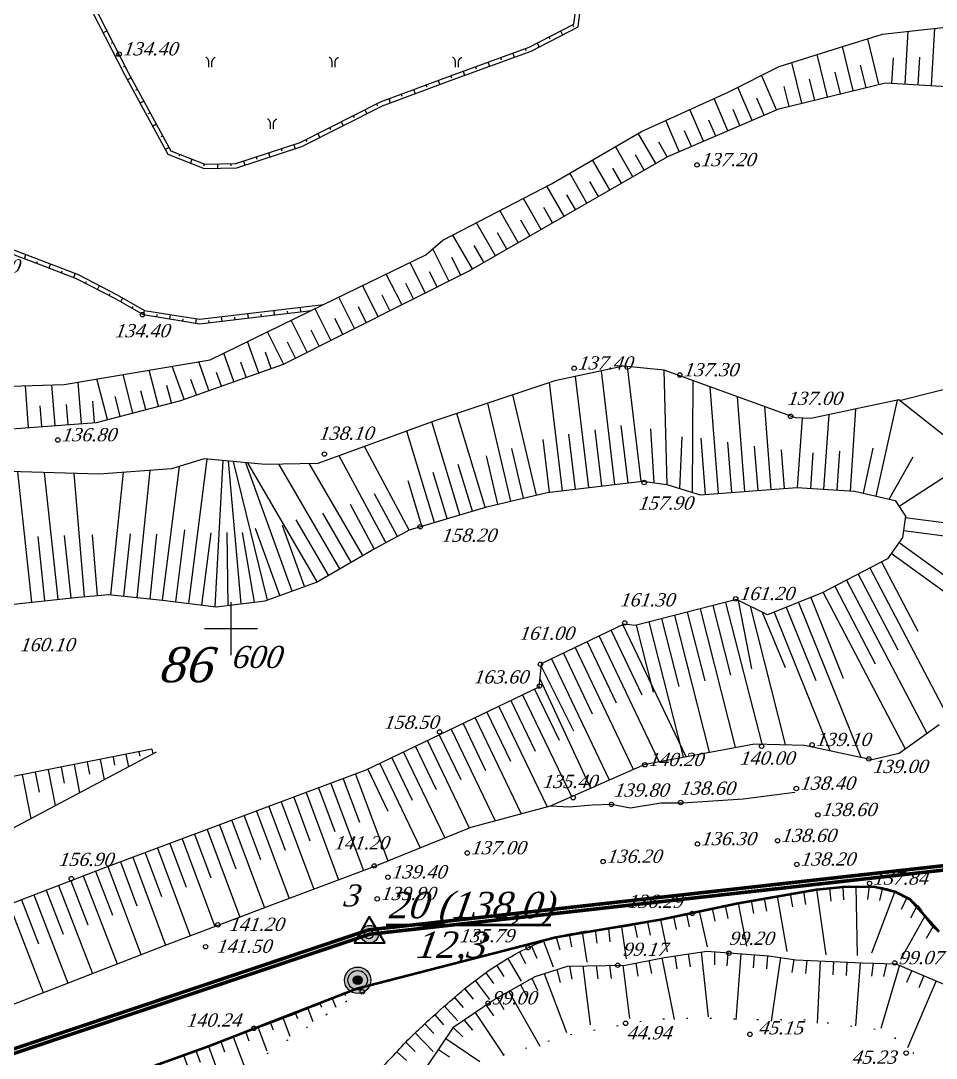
# Model space of a CAD drawing. Header units: millimetres. Extents: x 1400 to 7029, y -1119 to 1612.
# Drawn here: x 3116.3 to 3178.7, y 1443.6 to 1514.2 of the extents above; entities that cross this region are included whole.
import ezdxf
from ezdxf.lldxf.tags import DXFTag

# ---------------------------------------------------------------- set-up
doc = ezdxf.new("R2010")
doc.units = ezdxf.units.MM
doc.linetypes.add('ADOT1', pattern=[1.6, 0.1, -1.5])
doc.linetypes.add('AHIDDEN2', pattern=[3, 1.5, -1.5])
for name, color, linetype in [('00_Північ', 7, 'Continuous'), ('00_Північ_відмітки', 7, 'Continuous'), ('01_Північ', 7, 'Continuous'), ('0_Лицензия', 6, 'Continuous'), ('CONT-MNR', 7, 'Continuous'), ('Карьер', 7, 'Continuous'), ('кресты', 7, 'Continuous'), ('ПИКЕТЫ', 7, 'Continuous'), ('РАСТИТ', 7, 'Continuous'), ('Скважины', 7, 'Continuous')]:
    doc.layers.add(name, color=color, linetype=linetype)
doc.styles.add('universw', font='timesi.ttf', dxfattribs={"oblique": 10})
tags = doc.linetypes.add('New Line1', pattern=[1.5, 1, -0.5]).pattern_tags.tags
tags[6:7] = [DXFTag(74, 4), DXFTag(75, 0), DXFTag(340, '0'), DXFTag(46, 1.0), DXFTag(50, 0.0), DXFTag(44, 0.0), DXFTag(45, 0.0)]
tags[4:5] = [DXFTag(74, 4), DXFTag(75, 0), DXFTag(340, '0'), DXFTag(46, 1.0), DXFTag(50, 0.0), DXFTag(44, 0.0), DXFTag(45, 0.0)]

# ---------------------------------------------------------------- blocks, each defined once
blk = doc.blocks.new('372')
blk.add_circle((0, 0), 1)
blk = doc.blocks.new('368')
at = {"color": 0, "linetype": 'Continuous'}
blk.add_blockref('372', (0, 0), dxfattribs=at)
blk = doc.blocks.new('Licenzia')
at = {"linetype": 'New Line1', "lineweight": 25}
h = blk.add_hatch(color=6, dxfattribs=at)
h.dxf.hatch_style = 1
h.set_gradient(color1=(255, 0, 255), color2=(255, 0, 255), centered=1, tint=1, name='INVCYLINDER')
edge = h.paths.add_edge_path()
edge.add_arc((0, 0), 2, 0, 360)
at = {"color": 6, "linetype": 'Continuous', "lineweight": 40, "flags": 128}
blk.add_lwpolyline([(-0.08, 4.01), (-3.48, -1.99), (3.45, -1.99)], close=True, dxfattribs=at)
at = {"color": 10, "linetype": 'Continuous', "lineweight": 25}
blk.add_circle((0, 0), 2, dxfattribs=at)
blk = doc.blocks.new('403')
at = {"color": 0, "linetype": 'Continuous'}
for p, q in [((-0.45, 1.11), (-0.52, 1.11)), ((-0.38, 1.02), (-0.45, 1.11)), ((-0.31, 0.94), (-0.38, 1.02)), ((-0.21, 0.81), (-0.31, 0.94)), ((-0.17, 0.59), (-0.21, 0.81)), ((-0.17, 0), (-0.17, 0.59)), ((0.17, 0.59), (0.21, 0.81)), ((0.17, 0), (0.17, 0.59)), ((0.21, 0.81), (0.31, 0.94)), ((0.31, 0.94), (0.38, 1.02)), ((0.38, 1.02), (0.45, 1.11)), ((0.45, 1.11), (0.52, 1.11))]:
    blk.add_line(p, q, dxfattribs=at)

msp = doc.modelspace()

# ---------------------------------------------------------------- hatches: boundary and pattern name
at = {"layer": 'Скважины', "linetype": 'Continuous'}
for color, points in [(0, [(3140.1753, 1448.8715, 1), (3138.3753, 1448.8715, 1)]), (7, [(3139.5753, 1448.8715, 1), (3138.9753, 1448.8715, 1)])]:
    msp.add_hatch(color=color, dxfattribs=at).paths.add_polyline_path(points)

# ---------------------------------------------------------------- linework, layer by layer
at = {"color": 6, "linetype": 'Continuous', "lineweight": 60, "flags": 128}
msp.add_lwpolyline([(3374.7034, 1362.0214, 0.24, 0.24, 0), (3263.109, 1295.3115, 0.24, 0.24, 0), (3249.1634, 1263.3117, 0.24, 0.24, 0), (3217.6097, 1221.1407, 0.24, 0.24, 0), (3221.9504, 1124.988, 0.24, 0.24, 0), (3074.2504, 1171.2569, 0.24, 0.24, 0), (2925.548, 1186.5997, 0.24, 0.24, 0), (2941.5578, 1368.4142, 0.24, 0.24, 0), (2942.8387, 1415.2605, 0, 0, 0), (3036.3911, 1417.5492, 0.24, 0.24, 0), (3140.0267, 1452.3008, 0.24, 0.24, 0), (3197.9798, 1458.7744, 0.24, 0.24, 0), (3315.7553, 1456.3401, 0.24, 0.24, 0), (3351.4513, 1474.3275, 0.24, 0.24, 0), (3374.7043, 1474.2089, 0.24, 0.24, 0)], format="xyseb", dxfattribs=at)
at = {"color": 1, "linetype": 'Continuous', "lineweight": 211, "const_width": 0.24, "flags": 128}
msp.add_lwpolyline([(2943.1308, 1414.9675), (3036.4436, 1417.2504), (3140.0917, 1452.0062), (3197.9934, 1458.474), (3315.097, 1456.064), (3363.654, 1355.4312), (3262.8726, 1295.52), (3248.9023, 1263.4635), (3217.3052, 1221.2345), (3221.6314, 1125.4023), (3074.3112, 1171.5522), (2925.8727, 1186.8678), (2941.8575, 1368.3969)], close=True, dxfattribs=at)
at = {"color": 7, "linetype": 'Continuous', "lineweight": 50, "flags": 128}
msp.add_lwpolyline([(3115.1996, 1437.963), (3117.8607, 1439.0468), (3120.8417, 1440.778), (3123.2236, 1442.0704), (3125.7097, 1443.15), (3129.1058, 1444.3877), (3139.2133, 1448.3099), (3152.7797, 1451.8098), (3159.9019, 1453.014), (3165.1949, 1454.1261), (3170.5238, 1455.0509), (3172.3441, 1455.2398), (3174.4432, 1455.2553), (3175.8741, 1454.9179), (3176.8828, 1454.3849), (3177.8617, 1453.2989), (3178.8577, 1452.1799)], dxfattribs=at)
at = {"layer": '00_Північ', "linetype": 'Continuous'}
for p, q in [((3122.2039, 1513.548), (3121.9367, 1513.4117)), ((3153.0999, 1513.5467), (3153.2374, 1513.2801)), ((3176.5631, 1509.9388), (3176.779, 1513.5226)), ((3178.3598, 1509.8305), (3178.5943, 1513.7218)), ((3151.5002, 1512.7215), (3151.6377, 1512.4549)), ((3174.7786, 1509.9121), (3174.014, 1513.0138)), ((3123.0221, 1511.9447), (3122.7548, 1511.8084)), ((3149.84, 1512.0342), (3149.9429, 1511.7524)), ((3173.031, 1509.4812), (3172.2927, 1512.4762)), ((3148.1492, 1511.4168), (3148.2521, 1511.135)), ((3169.5356, 1508.6196), (3168.8499, 1511.4011)), ((3171.2833, 1509.0504), (3170.5713, 1511.9386)), ((3146.4584, 1510.7994), (3146.5613, 1510.5176)), ((3123.8496, 1510.3464), (3123.586, 1510.2032)), ((3144.7687, 1510.1789), (3144.8727, 1509.8975)), ((3167.7968, 1508.1621), (3166.7832, 1510.5239)), ((3143.0802, 1509.5553), (3143.1842, 1509.2738)), ((3166.1428, 1507.4522), (3165.1733, 1509.711)), ((3124.7088, 1508.7647), (3124.4452, 1508.6215)), ((3141.3917, 1508.9316), (3141.4956, 1508.6502)), ((3164.4887, 1506.7422), (3163.5459, 1508.9388)), ((3139.7598, 1508.1787), (3139.8959, 1507.9113)), ((3162.8346, 1506.0323), (3161.906, 1508.1957)), ((3125.568, 1507.1829), (3125.3043, 1507.0397)), ((3138.1557, 1507.362), (3138.2918, 1507.0946)), ((3161.1806, 1505.3223), (3160.2662, 1507.4526)), ((3136.5516, 1506.5453), (3136.6877, 1506.278)), ((3159.5761, 1504.5131), (3158.39, 1506.5756)), ((3126.4271, 1505.6012), (3126.1635, 1505.458)), ((3134.9197, 1505.796), (3135.0125, 1505.5107)), ((3158.0157, 1503.6157), (3156.8347, 1505.6693)), ((3133.208, 1505.239), (3133.3008, 1504.9538)), ((3127.9895, 1504.8133), (3127.8791, 1504.5343)), ((3129.7231, 1504.4861), (3129.7301, 1504.1862)), ((3131.4963, 1504.6821), (3131.5891, 1504.3968)), ((3156.4554, 1502.7184), (3155.2795, 1504.7631)), ((3154.895, 1501.821), (3153.7242, 1503.8568)), ((3153.3346, 1500.9237), (3152.1605, 1502.9654)), ((3151.7743, 1500.0263), (3150.562, 1502.1343)), ((3150.2139, 1499.129), (3148.9635, 1501.3032)), ((3148.6535, 1498.2316), (3147.365, 1500.4721)), ((3147.0931, 1497.3343), (3145.7665, 1499.641)), ((3145.4917, 1496.5132), (3144.3926, 1498.7009)), ((3116.5732, 1498.0262), (3116.6797, 1498.3066)), ((3118.2553, 1497.3855), (3118.3627, 1497.6656)), ((3143.8833, 1495.7052), (3142.8444, 1497.773)), ((3119.9361, 1496.7413), (3120.0434, 1497.0214)), ((3142.2748, 1494.8971), (3141.2259, 1496.985)), ((3121.5445, 1495.9355), (3121.6819, 1496.2022)), ((3140.6664, 1494.0891), (3139.6074, 1496.197)), ((3123.1354, 1495.0941), (3123.2845, 1495.3544)), ((3139.058, 1493.281), (3137.9889, 1495.409)), ((3124.7027, 1494.2149), (3124.7501, 1494.5149)), ((3131.8304, 1493.9949), (3131.7951, 1494.2929)), ((3133.6179, 1494.2065), (3133.5826, 1494.5044)), ((3135.4054, 1494.418), (3135.3701, 1494.7159)), ((3137.4495, 1492.473), (3136.3704, 1494.621)), ((3126.4807, 1493.9344), (3126.5275, 1494.2307)), ((3128.2571, 1493.6436), (3128.307, 1493.9394)), ((3130.0428, 1493.7834), (3130.0076, 1494.0813)), ((3135.8411, 1491.6649), (3134.7519, 1493.833)), ((3134.2327, 1490.8569), (3133.1334, 1493.045)), ((3132.537, 1490.2534), (3131.7802, 1492.3861)), ((3130.8406, 1489.6515), (3130.1516, 1491.5932)), ((3129.1442, 1489.0495), (3128.4473, 1491.0135)), ((3123.9692, 1487.5241), (3123.292, 1490.1359)), ((3125.7116, 1487.9759), (3125.0729, 1490.4391)), ((3127.4479, 1488.4475), (3126.6461, 1490.7069)), ((3116.8651, 1486.5251), (3116.6474, 1489.3688)), ((3118.6598, 1486.6625), (3118.4482, 1489.4264)), ((3120.4546, 1486.7999), (3120.239, 1489.6162)), ((3122.2268, 1487.0724), (3121.5111, 1489.8327))]:
    msp.add_line(p, q, dxfattribs=at)
at = {"layer": '00_Північ', "color": 250, "linetype": 'Continuous'}
for p, q in [((3153.8997, 1513.9592), (3153.9685, 1513.8259)), ((3122.613, 1512.7464), (3122.4794, 1512.6782)), ((3152.3, 1513.1341), (3152.3688, 1513.0008)), ((3150.6854, 1512.3429), (3150.7369, 1512.202)), ((3148.9946, 1511.7255), (3149.0461, 1511.5846)), ((3175.6647, 1509.9929), (3175.7681, 1511.7079)), ((3177.4615, 1509.8847), (3177.5741, 1511.7534)), ((3123.4311, 1511.1431), (3123.2975, 1511.0749)), ((3147.3038, 1511.1081), (3147.3553, 1510.9672)), ((3172.1571, 1509.2658), (3171.7946, 1510.7366)), ((3173.9048, 1509.6967), (3173.5291, 1511.2208)), ((3143.9245, 1509.8671), (3143.9764, 1509.7264)), ((3145.613, 1510.4907), (3145.6645, 1510.3498)), ((3170.4094, 1508.835), (3170.06, 1510.2524)), ((3124.2792, 1509.5555), (3124.1474, 1509.4839)), ((3142.236, 1509.2435), (3142.2879, 1509.1027)), ((3168.6618, 1508.4042), (3168.3255, 1509.7682)), ((3140.5618, 1508.587), (3140.6299, 1508.4533)), ((3166.9698, 1507.8072), (3166.474, 1508.9623)), ((3125.1384, 1507.9738), (3125.0066, 1507.9022)), ((3138.9577, 1507.7703), (3139.0258, 1507.6366)), ((3165.3157, 1507.0972), (3164.8408, 1508.2038)), ((3163.6617, 1506.3872), (3163.1938, 1507.4772)), ((3125.9975, 1506.3921), (3125.8657, 1506.3205)), ((3137.3537, 1506.9537), (3137.4217, 1506.82)), ((3162.0076, 1505.6773), (3161.5469, 1506.7507)), ((3135.7496, 1506.137), (3135.8176, 1506.0033)), ((3160.3563, 1504.9618), (3159.7788, 1505.9659)), ((3127.1526, 1505.1444), (3127.0974, 1505.0049)), ((3132.3521, 1504.9606), (3132.3986, 1504.8179)), ((3134.0638, 1505.5175), (3134.1102, 1505.3749)), ((3158.7959, 1504.0644), (3158.2041, 1505.0934)), ((3128.8264, 1504.4822), (3128.7712, 1504.3428)), ((3130.6228, 1504.507), (3130.6263, 1504.357)), ((3157.2356, 1503.167), (3156.6463, 1504.1916)), ((3155.6752, 1502.2697), (3155.0885, 1503.2898)), ((3154.1148, 1501.3723), (3153.5307, 1502.388)), ((3152.5544, 1500.475), (3151.9578, 1501.5124)), ((3150.9941, 1499.5776), (3150.3784, 1500.6482)), ((3149.4337, 1498.6803), (3148.799, 1499.784)), ((3147.8733, 1497.7829), (3147.2196, 1498.9198)), ((3117.4146, 1497.7068), (3117.4678, 1497.847)), ((3146.2959, 1496.9173), (3145.6986, 1498.1062)), ((3119.0957, 1497.0634), (3119.1494, 1497.2034)), ((3144.6875, 1496.1092), (3144.1706, 1497.1381)), ((3120.7445, 1496.3478), (3120.8132, 1496.4811)), ((3143.079, 1495.3012), (3142.5571, 1496.3401)), ((3122.3446, 1495.5233), (3122.4133, 1495.6566)), ((3141.4706, 1494.4931), (3140.9436, 1495.5421)), ((3123.9163, 1494.6467), (3123.9909, 1494.7769)), ((3134.5116, 1494.3123), (3134.494, 1494.4612)), ((3139.8622, 1493.6851), (3139.3302, 1494.744)), ((3125.5917, 1494.0746), (3125.6151, 1494.2228)), ((3127.3696, 1493.7933), (3127.3946, 1493.9413)), ((3129.1491, 1493.6776), (3129.1314, 1493.8266)), ((3130.9366, 1493.8892), (3130.919, 1494.0381)), ((3132.7241, 1494.1007), (3132.7065, 1494.2497)), ((3138.2537, 1492.877), (3137.7167, 1493.946)), ((3136.6453, 1492.069), (3136.1032, 1493.148)), ((3135.0369, 1491.2609), (3134.4898, 1492.3499)), ((3133.3851, 1490.5544), (3132.9898, 1491.6685)), ((3131.6888, 1489.9524), (3131.3273, 1490.971)), ((3129.9924, 1489.3505), (3129.6648, 1490.2736)), ((3126.5828, 1488.2017), (3126.2731, 1489.3962)), ((3128.296, 1488.7485), (3127.9214, 1489.8044)), ((3123.098, 1487.2982), (3122.7498, 1488.6413)), ((3124.8404, 1487.75), (3124.5114, 1489.0187)), ((3117.7624, 1486.5938), (3117.6551, 1487.9957)), ((3119.5572, 1486.7312), (3119.4526, 1488.0978)), ((3121.3519, 1486.8685), (3121.241, 1488.3182))]:
    msp.add_line(p, q, dxfattribs=at)
at = {"layer": '00_Північ', "linetype": 'Continuous', "flags": 128}
for points in [[(3120.1088, 1517.6536), (3123.6534, 1510.7075), (3126.5447, 1505.3848), (3128.867, 1504.4662), (3130.9839, 1504.5154), (3135.3632, 1505.9403), (3140.8348, 1508.726), (3145.6053, 1510.4879), (3150.9616, 1512.4437), (3154.0076, 1514.0149), (3154.1757, 1515.3603)], [(3093.1574, 1507.4436), (3095.002, 1505.2929), (3095.7705, 1503.6031), (3098.4144, 1494.724), (3099.2091, 1492.3389), (3100.8978, 1490.1069), (3102.641, 1488.7187), (3107.0806, 1487.4394), (3110.1503, 1486.7157), (3115.1095, 1486.3907), (3121.4778, 1486.8782), (3127.2229, 1488.3677), (3134.2208, 1490.8509), (3146.8668, 1497.2041), (3160.4028, 1504.9885), (3167.9547, 1508.2299), (3175.2162, 1510.0199), (3182.4742, 1509.5827), (3189.2528, 1507.5654), (3195.9468, 1505.7042), (3202.6464, 1502.5911), (3207.767, 1499.6059), (3213.4851, 1496.3649), (3213.4851, 1496.3649)], [(3097.8798, 1503.8723), (3101.2585, 1503.8211), (3103.6586, 1503.2881), (3108.7255, 1501.4892), (3113.4113, 1499.2264), (3117.6898, 1497.6023), (3120.111, 1496.6742), (3122.7569, 1495.3108), (3124.6577, 1494.222), (3127.3003, 1493.805), (3128.5062, 1493.6015), (3136.1296, 1494.5037)], [(3176.1715, 1488.3694), (3180.4975, 1489.4502), (3185.3102, 1490.3148), (3192.0696, 1493.6113), (3194.9897, 1494.53), (3204.8314, 1493.6113), (3211.9609, 1490.1781), (3219.9287, 1485.1365), (3225.364, 1481.0771), (3226.7246, 1479.6418), (3228.6899, 1476.658), (3229.219, 1475.9781), (3229.9744, 1475.3796), (3244.7017, 1468.3398)], [(3176.1715, 1488.3694), (3180.4975, 1489.4502), (3185.3102, 1490.3148), (3192.0696, 1493.6113), (3194.9897, 1494.53), (3204.8314, 1493.6113), (3211.9609, 1490.1781), (3219.9287, 1485.1365), (3225.364, 1481.0771), (3226.7246, 1479.6418), (3228.6899, 1476.658), (3229.219, 1475.9781), (3229.9744, 1475.3796), (3244.7017, 1468.3398)], [(3180.9073, 1484.6369), (3176.129, 1488.4027), (3170.1458, 1487.1317), (3169.1009, 1487.1915), (3160.1568, 1490.4371), (3157.3815, 1490.7071), (3152.697, 1489.7099), (3144.5404, 1486.9883), (3136.5653, 1484.0724), (3132.9735, 1483.9983), (3128.8264, 1484.3972)], [(3128.8264, 1484.3972), (3126.603, 1483.7078), (3121.6685, 1483.3393), (3104.0553, 1483.8607)], [(3125.9869, 1474.7623), (3129.639, 1474.3013), (3132.9836, 1474.7239), (3136.4819, 1475.9917), (3140.2493, 1478.1816), (3142.7967, 1479.5456), (3148.0628, 1481.1299), (3152.1736, 1482.0965), (3158.6757, 1482.8752), (3160.3415, 1482.6335), (3162.5984, 1481.9354), (3169.1772, 1482.4471), (3173.1069, 1482.1799), (3175.8871, 1481.5655), (3176.5822, 1480.4968), (3176.395, 1479.0275), (3175.3525, 1477.5848), (3170.9149, 1475.2606), (3167.199, 1473.7645), (3165.0872, 1474.8064), (3158.1713, 1473.0429), (3157.414, 1473.1186), (3151.7723, 1470.432), (3151.6208, 1468.8427), (3139.8365, 1463.1757), (3122.0926, 1456.5494), (3110.2257, 1451.9939)], [(3115.4151, 1474.455), (3120.0283, 1474.9544), (3122.2964, 1475.1465), (3125.9869, 1474.7623)], [(3109.2691, 1444.6943), (3126.1173, 1451.2365), (3133.9014, 1454.1777), (3140.4385, 1456.6417), (3147.0091, 1459.3028), (3152.4067, 1460.7518), (3158.8658, 1463.5998), (3166.2935, 1464.9827), (3169.7019, 1464.8816), (3174.2915, 1463.9035), (3176.1476, 1464.3419), (3178.8811, 1466.298)], [(3125.2592, 1464.6029), (3115.6878, 1462.7212)], [(3115.4003, 1459.0243), (3125.5715, 1464.4265)], [(3152.4067, 1460.7518), (3153.7028, 1460.6946), (3155.2466, 1460.8089), (3156.5427, 1460.8661), (3157.8578, 1460.6184), (3159.9291, 1460.9491), (3161.4082, 1460.9491), (3165.5415, 1461.2275), (3169.0509, 1461.68)]]:
    msp.add_lwpolyline(points, dxfattribs=at)
at = {"layer": '00_Північ', "color": 5, "linetype": 'Continuous', "flags": 128}
for points in [[(3119.8444, 1517.5117), (3123.388, 1510.5677), (3126.3331, 1505.1459), (3128.8131, 1504.1649), (3131.0349, 1504.2165), (3135.4784, 1505.6623), (3140.9552, 1508.4506), (3145.7087, 1510.2062), (3151.0822, 1512.1684), (3154.2857, 1513.8208), (3154.4942, 1515.4897)], [(3136.9493, 1494.9028), (3143.9149, 1498.2942), (3145.0742, 1499.2811), (3152.4753, 1503.1291), (3158.5972, 1506.6964), (3164.5019, 1509.372), (3167.9861, 1511.1313), (3172.0937, 1512.4141), (3175.0277, 1513.3304), (3181.3725, 1514.0268), (3185.0803, 1513.5465), (3194.0139, 1510.9664), (3202.0731, 1506.4979), (3209.6188, 1500.6972), (3215.3651, 1496.7527)], [(3097.7689, 1504.174), (3101.2937, 1504.1206), (3103.7416, 1503.577), (3108.8413, 1501.7664), (3113.53, 1499.5023), (3117.7968, 1497.8826), (3120.2338, 1496.9484), (3122.9003, 1495.5745), (3124.759, 1494.5098), (3127.3486, 1494.1011), (3128.5137, 1493.9045), (3136.9493, 1494.9028)]]:
    msp.add_lwpolyline(points, dxfattribs=at)
at = {"layer": '00_Північ', "color": 250, "linetype": 'Continuous', "flags": 128}
msp.add_lwpolyline([(3097.7689, 1504.174), (3098.032, 1503.4581), (3098.8769, 1498.6877), (3099.9618, 1494.8039), (3101.1974, 1492.8334), (3103.8526, 1491.3622), (3108.5321, 1490.0485), (3113.4577, 1489.2668), (3119.2804, 1489.453), (3129.237, 1491.1479), (3136.9493, 1494.9028)], dxfattribs=at)
at = {"layer": '00_Північ_відмітки', "color": 7, "linetype": 'Continuous'}
for centre in [(3123.0263, 1511.9649), (3162.3892, 1504.4166), (3124.6201, 1494.2159), (3154.0209, 1490.5653), (3161.2108, 1490.1035), (3168.767, 1487.2889), (3118.8516, 1485.6751), (3137.0072, 1484.7197), (3158.7871, 1482.7816), (3143.534, 1479.768), (3165.0276, 1474.8531), (3157.4686, 1473.2137), (3151.7217, 1470.3975), (3151.6509, 1468.911), (3144.8561, 1465.7888), (3166.7888, 1464.8092), (3170.2229, 1464.9117), (3174.0922, 1463.9456), (3158.8347, 1463.5479), (3169.1537, 1461.9327), (3153.953, 1461.3031), (3161.2755, 1460.9777), (3156.5566, 1460.8476), (3170.62, 1460.1409), (3162.4159, 1458.1553), (3167.8748, 1458.3752), (3146.7412, 1457.5396), (3140.4074, 1456.6569), (3155.9899, 1456.9566), (3169.1858, 1456.7639), (3119.7723, 1455.7901), (3141.3359, 1455.8929), (3140.606, 1454.4162), (3129.7586, 1452.6454), (3128.9132, 1451.1541)]:
    msp.add_circle(centre, 0.15, dxfattribs=at)
at = {"layer": 'CONT-MNR', "linetype": 'Continuous'}
for p, q in [((3156.798, 1482.6503), (3155.8716, 1490.3857)), ((3158.5852, 1482.8643), (3157.6491, 1490.6811)), ((3160.366, 1482.6259), (3160.1568, 1490.4371)), ((3153.2235, 1482.2222), (3152.341, 1489.5911)), ((3155.0108, 1482.4363), (3154.1038, 1490.0094)), ((3162.0856, 1482.094), (3162.1361, 1489.7189)), ((3151.4507, 1481.9265), (3149.8443, 1488.758)), ((3163.8578, 1482.0333), (3163.2927, 1489.2992)), ((3165.6524, 1482.1729), (3165.1506, 1488.625)), ((3149.6985, 1481.5145), (3148.1298, 1488.1859)), ((3167.447, 1482.3125), (3167.0084, 1487.9508)), ((3174.5967, 1481.8507), (3176.0407, 1488.3839)), ((3147.9482, 1481.0954), (3146.0263, 1487.4841)), ((3171.0375, 1482.3206), (3171.3824, 1487.3943)), ((3172.8333, 1482.1985), (3173.213, 1487.7832)), ((3146.2245, 1480.5768), (3144.32, 1486.9077)), ((3169.2416, 1482.4427), (3169.5626, 1487.165)), ((3144.5008, 1480.0583), (3142.6266, 1486.2885)), ((3142.7787, 1479.536), (3139.73, 1485.2295)), ((3127.7728, 1474.5369), (3129.0152, 1484.3791)), ((3141.1919, 1478.6863), (3138.0225, 1484.6052)), ((3176.148, 1481.1644), (3181.1038, 1484.3877)), ((3125.9869, 1474.7623), (3127.1371, 1483.8734)), ((3129.5586, 1474.3114), (3130.1116, 1484.2736)), ((3131.3444, 1474.5168), (3130.4768, 1484.2385)), ((3133.1225, 1474.7743), (3130.8077, 1484.2066)), ((3134.8148, 1475.3876), (3131.648, 1484.1258)), ((3136.5051, 1476.0052), (3131.793, 1484.1118)), ((3138.0613, 1476.9098), (3133.9295, 1484.018)), ((3139.6175, 1477.8143), (3135.9868, 1484.0604)), ((3117.0826, 1474.6355), (3116.1225, 1483.5035)), ((3118.8721, 1474.8292), (3117.9388, 1483.4497)), ((3120.6631, 1475.0082), (3119.9532, 1483.39)), ((3122.4564, 1475.1298), (3123.3238, 1483.4629)), ((3124.2467, 1474.9435), (3125.1477, 1483.5991)), ((3176.4554, 1479.5012), (3183.6568, 1478.584)), ((3175.6204, 1477.9556), (3182.3525, 1473.0905)), ((3174.1632, 1476.9619), (3179.3543, 1467.0507)), ((3172.5687, 1476.1268), (3178.0341, 1465.6919)), ((3170.9741, 1475.2916), (3176.5561, 1464.6343)), ((3164.3386, 1474.6155), (3166.7987, 1464.9677)), ((3169.3072, 1474.6133), (3173.5561, 1464.0602)), ((3162.5944, 1474.1708), (3164.9987, 1464.7417)), ((3166.0086, 1474.3518), (3168.388, 1464.9206)), ((3167.6374, 1473.941), (3171.4336, 1464.5125)), ((3157.347, 1473.0867), (3161.6205, 1464.1127)), ((3159.1061, 1473.2813), (3161.4519, 1464.0813)), ((3160.8502, 1473.726), (3163.2253, 1464.4115)), ((3155.7218, 1472.3128), (3159.7892, 1463.7717)), ((3154.0967, 1471.5389), (3158.0489, 1463.2396)), ((3152.4715, 1470.765), (3156.4012, 1462.5131)), ((3151.675, 1469.4111), (3155.1242, 1461.95)), ((3150.5132, 1468.31), (3153.8433, 1461.3852)), ((3148.8911, 1467.53), (3152.1799, 1460.6909)), ((3147.2689, 1466.7499), (3150.411, 1460.216)), ((3145.6467, 1465.9698), (3148.642, 1459.7411)), ((3125.2592, 1464.6029), (3125.3202, 1464.293)), ((3144.0245, 1465.1897), (3146.8805, 1459.2507)), ((3121.7269, 1463.9085), (3121.9981, 1462.5286)), ((3123.4931, 1464.2557), (3123.6592, 1463.4108)), ((3142.4024, 1464.4096), (3145.2088, 1458.5737)), ((3118.1945, 1463.214), (3118.6761, 1460.7642)), ((3119.9607, 1463.5612), (3120.3371, 1461.6464)), ((3140.7802, 1463.6295), (3143.5371, 1457.8966)), ((3116.4283, 1462.8668), (3117.0151, 1459.882)), ((3139.1312, 1462.9123), (3141.337, 1457.0056)), ((3137.445, 1462.2826), (3139.6609, 1456.3486)), ((3135.7587, 1461.6528), (3137.9766, 1455.7137)), ((3132.3862, 1460.3934), (3134.6079, 1454.444)), ((3134.0724, 1461.0231), (3136.2923, 1455.0789)), ((3130.6999, 1459.7637), (3132.9239, 1453.8083)), ((3129.0137, 1459.134), (3131.2401, 1453.1721)), ((3127.3274, 1458.5043), (3129.5562, 1452.5359)), ((3125.6411, 1457.8746), (3127.8724, 1451.8997)), ((3123.9549, 1457.2449), (3126.1886, 1451.2635)), ((3122.2686, 1456.6152), (3124.5102, 1450.6125)), ((3120.5876, 1455.9717), (3122.8869, 1449.9822)), ((3118.9072, 1455.3266), (3121.2089, 1449.3306)), ((3115.5463, 1454.0364), (3117.853, 1448.0275)), ((3117.2267, 1454.6815), (3119.531, 1448.679))]:
    msp.add_line(p, q, dxfattribs=at)
at = {"layer": 'CONT-MNR', "color": 250, "linetype": 'Continuous'}
for p, q in [((3157.6916, 1482.7573), (3157.2235, 1486.6656)), ((3154.1171, 1482.3292), (3153.6685, 1486.0752)), ((3155.9044, 1482.5433), (3155.446, 1486.3704)), ((3159.4762, 1482.759), (3159.234, 1486.4408)), ((3161.2258, 1482.36), (3161.387, 1485.8904)), ((3162.9605, 1481.9635), (3162.6621, 1485.7999)), ((3150.5746, 1481.7205), (3149.7809, 1485.0962)), ((3152.3299, 1482.1152), (3151.8997, 1485.7077)), ((3164.7551, 1482.1031), (3164.4884, 1485.5326)), ((3166.5497, 1482.2427), (3166.3146, 1485.2653)), ((3173.7179, 1482.0449), (3174.3957, 1485.1117)), ((3148.8224, 1481.3085), (3148.0475, 1484.6042)), ((3168.3443, 1482.3823), (3168.1408, 1484.998)), ((3170.1395, 1482.3817), (3170.3033, 1484.7908)), ((3171.9354, 1482.2596), (3172.1165, 1484.9242)), ((3175.4755, 1481.6564), (3177.1056, 1484.5367)), ((3147.0864, 1480.8361), (3146.1293, 1484.0176)), ((3145.3627, 1480.3176), (3144.418, 1483.4578)), ((3143.639, 1479.799), (3142.7094, 1482.889)), ((3141.9853, 1479.1112), (3140.4308, 1482.0142)), ((3140.3985, 1478.2615), (3138.7836, 1481.2772)), ((3137.2832, 1476.4575), (3135.0894, 1480.2316)), ((3138.8394, 1477.3621), (3136.8988, 1480.7006)), ((3176.5691, 1480.394), (3180.0783, 1479.947)), ((3126.8799, 1474.6496), (3127.4994, 1479.5574)), ((3133.9687, 1475.0809), (3132.3124, 1479.6511)), ((3135.661, 1475.6942), (3134.1504, 1479.8623)), ((3117.9773, 1474.7324), (3117.504, 1479.1045)), ((3119.7669, 1474.9261), (3119.3069, 1479.1744)), ((3121.5599, 1475.0841), (3121.2093, 1479.2237)), ((3123.3515, 1475.0367), (3123.7937, 1479.2838)), ((3125.1418, 1474.8503), (3125.6008, 1479.2588)), ((3128.6657, 1474.4242), (3129.2886, 1479.3585)), ((3130.4515, 1474.4039), (3130.3925, 1479.3806)), ((3132.2373, 1474.6296), (3131.4231, 1479.3806)), ((3176.1476, 1478.6851), (3179.4421, 1476.3042)), ((3174.9604, 1477.3795), (3177.4345, 1472.6559)), ((3173.3659, 1476.5443), (3176.0695, 1471.3825)), ((3171.7714, 1475.7092), (3174.5332, 1470.4361)), ((3165.2015, 1474.75), (3166.0962, 1470.0777)), ((3170.1421, 1474.9494), (3172.3528, 1469.4586)), ((3161.7223, 1473.9484), (3162.9172, 1469.2625)), ((3163.4665, 1474.3932), (3164.676, 1469.65)), ((3166.8158, 1473.9536), (3168.3877, 1470.1684)), ((3168.4723, 1474.2771), (3170.4836, 1469.2818)), ((3159.9782, 1473.5037), (3161.1584, 1468.875)), ((3156.5344, 1472.6997), (3158.6196, 1468.3209)), ((3158.234, 1473.0589), (3159.3996, 1468.4876)), ((3154.9093, 1471.9258), (3156.8914, 1467.7635)), ((3153.2841, 1471.1519), (3155.2546, 1467.0141)), ((3151.7604, 1470.307), (3153.9672, 1465.86)), ((3151.3243, 1468.7001), (3152.9958, 1465.2243)), ((3149.7021, 1467.92), (3151.3608, 1464.471)), ((3148.08, 1467.1399), (3149.6877, 1463.7967)), ((3146.4578, 1466.3598), (3147.9921, 1463.1692)), ((3144.8356, 1465.5797), (3146.2966, 1462.5417)), ((3143.2134, 1464.7996), (3144.6291, 1461.8559)), ((3122.61, 1464.0821), (3122.7193, 1463.5259)), ((3124.3762, 1464.4293), (3124.4329, 1464.1406)), ((3141.5913, 1464.0195), (3142.9821, 1461.1273)), ((3119.0776, 1463.3876), (3119.2921, 1462.2964)), ((3120.8438, 1463.7348), (3121.0057, 1462.9112)), ((3139.9691, 1463.2394), (3141.3352, 1460.3988)), ((3117.3114, 1463.0404), (3117.5785, 1461.6817)), ((3138.2881, 1462.5974), (3139.3953, 1459.6325)), ((3136.6018, 1461.9677), (3137.7103, 1458.9994)), ((3134.9156, 1461.338), (3136.025, 1458.3671)), ((3133.2293, 1460.7083), (3134.3397, 1457.7348)), ((3131.543, 1460.0786), (3132.6544, 1457.1025)), ((3129.8568, 1459.4489), (3130.9694, 1456.4695)), ((3128.1705, 1458.8191), (3129.2843, 1455.8366)), ((3124.798, 1457.5597), (3125.9143, 1454.5706)), ((3126.4843, 1458.1894), (3127.5993, 1455.2036)), ((3123.1118, 1456.93), (3124.2305, 1453.9342)), ((3121.4278, 1456.2942), (3122.5768, 1453.3011)), ((3119.7474, 1455.6491), (3120.8976, 1452.6528)), ((3118.0669, 1455.004), (3119.2184, 1452.0044)), ((3116.3865, 1454.3589), (3117.5393, 1451.3561))]:
    msp.add_line(p, q, dxfattribs=at)
at = {"layer": 'Карьер', "linetype": 'Continuous'}
for p, q in [((3168.7448, 1454.7582), (3168.8961, 1453.871)), ((3169.6336, 1454.9087), (3169.7828, 1454.0211)), ((3170.5238, 1455.0509), (3171.1595, 1450.6032)), ((3171.4184, 1455.1615), (3171.5117, 1454.2663)), ((3172.3165, 1455.2379), (3172.3758, 1454.3399)), ((3173.2171, 1455.2755), (3173.2974, 1450.5575)), ((3174.1184, 1455.2686), (3173.9967, 1454.3718)), ((3175.8741, 1454.9179), (3174.2704, 1450.7154)), ((3175.0148, 1455.1853), (3174.8106, 1454.308)), ((3165.1949, 1454.1261), (3165.7594, 1451.2)), ((3166.0809, 1454.2926), (3166.2428, 1453.4073)), ((3166.9683, 1454.4509), (3167.1238, 1453.5644)), ((3167.8564, 1454.6056), (3168.5081, 1450.8386)), ((3176.6785, 1454.513), (3176.3022, 1453.688)), ((3161.6649, 1453.3914), (3161.8583, 1452.5124)), ((3162.5455, 1453.5843), (3163.071, 1451.1476)), ((3163.4273, 1453.7712), (3163.6108, 1452.8901)), ((3164.3105, 1453.9518), (3164.4877, 1453.0694)), ((3177.3889, 1453.963), (3176.933, 1453.1013)), ((3158.1346, 1452.6576), (3158.3015, 1451.7732)), ((3159.0188, 1452.8329), (3159.1972, 1451.9508)), ((3159.9019, 1453.014), (3160.3601, 1450.8121)), ((3160.7839, 1453.2002), (3160.9723, 1452.3201)), ((3177.901, 1453.2253), (3176.2547, 1450.2716)), ((3153.6744, 1452.0201), (3153.8462, 1451.1367)), ((3154.5623, 1452.1752), (3154.8849, 1450.0932)), ((3155.4556, 1452.2961), (3155.5591, 1451.402)), ((3156.3521, 1452.3898), (3156.4525, 1451.4954)), ((3157.2459, 1452.507), (3157.5733, 1450.328)), ((3178.447, 1452.5122), (3177.9891, 1451.7123)), ((3151.1064, 1451.1929), (3151.4739, 1450.3713)), ((3151.9403, 1451.5347), (3152.5911, 1449.7917)), ((3152.7969, 1451.8146), (3153.0395, 1450.9479)), ((3150.2957, 1450.7989), (3150.7145, 1450.0023)), ((3148.741, 1449.8872), (3149.2313, 1449.1324)), ((3149.508, 1450.3608), (3150.4146, 1448.8149)), ((3147.9962, 1449.3796), (3148.5176, 1448.646)), ((3147.2705, 1448.8449), (3148.2479, 1447.565)), ((3145.8756, 1447.7032), (3146.4643, 1447.0224)), ((3146.5636, 1448.2856), (3147.134, 1447.5894)), ((3145.1963, 1447.1106), (3146.0889, 1446.0964)), ((3144.5222, 1446.512), (3145.1227, 1445.8416)), ((3143.8543, 1445.9067), (3144.4645, 1445.2451)), ((3143.198, 1445.2888), (3144.4129, 1444.0245)), ((3142.5567, 1444.6553), (3143.2, 1444.0259)), ((3141.9379, 1443.9998), (3142.6034, 1443.3938))]:
    msp.add_line(p, q, dxfattribs=at)
at = {"layer": 'Карьер', "color": 0, "linetype": 'Continuous'}
for p, q in [((3160.8875, 1450.5333), (3161.0193, 1449.643)), ((3161.7823, 1450.6658), (3161.914, 1449.7755)), ((3162.677, 1450.7982), (3163.1516, 1446.3772)), ((3163.5759, 1450.8153), (3163.5896, 1449.9117)), ((3164.4778, 1450.7469), (3164.4097, 1449.8495)), ((3165.3797, 1450.6784), (3165.0384, 1446.1801)), ((3166.2817, 1450.61), (3166.2136, 1449.7126)), ((3167.1836, 1450.5416), (3167.1155, 1449.6442)), ((3153.7125, 1449.8399), (3153.859, 1448.9418)), ((3154.617, 1449.8522), (3155.1159, 1445.8377)), ((3155.5214, 1449.8646), (3155.6391, 1448.9661)), ((3156.4258, 1449.877), (3156.5404, 1448.9785)), ((3157.3302, 1449.8894), (3157.7799, 1446.2641)), ((3158.2203, 1450.0378), (3158.3599, 1449.1479)), ((3159.1073, 1450.215), (3159.2836, 1449.3325)), ((3159.9942, 1450.3922), (3160.8338, 1446.1899)), ((3168.0793, 1450.4175), (3167.4421, 1446.08)), ((3168.9742, 1450.286), (3168.8434, 1449.3956)), ((3169.8764, 1450.2298), (3169.7773, 1449.3335)), ((3170.7799, 1450.1871), (3170.5791, 1445.9396)), ((3171.6834, 1450.1444), (3171.6409, 1449.2454)), ((3172.5869, 1450.1016), (3172.5444, 1449.2027)), ((3173.4904, 1450.0589), (3173.1818, 1445.7676)), ((3174.3946, 1450.0344), (3174.2633, 1449.1372)), ((3176.182, 1449.895), (3174.9147, 1445.5731)), ((3175.2988, 1450.0134), (3175.1014, 1449.1178)), ((3151.9846, 1449.3233), (3153.4957, 1445.3079)), ((3152.8453, 1449.6013), (3153.067, 1448.7271)), ((3177.0141, 1449.5403), (3176.6636, 1448.7113)), ((3177.8462, 1449.1856), (3177.4933, 1448.3577)), ((3150.3556, 1448.5562), (3150.7875, 1447.7665)), ((3151.1434, 1449.0006), (3151.5135, 1448.1761)), ((3178.6783, 1448.831), (3176.7308, 1444.2618)), ((3148.78, 1447.6674), (3149.2222, 1446.8835)), ((3149.5678, 1448.1118), (3151.6787, 1444.3699)), ((3148.0169, 1447.1829), (3148.5201, 1446.4367)), ((3147.267, 1446.6773), (3149.2407, 1443.7502)), ((3145.7863, 1445.6467), (3146.4411, 1445.0078)), ((3146.517, 1446.1716), (3147.0853, 1445.4693)), ((3145.281, 1444.8965), (3147.6015, 1443.3336)), ((3144.7757, 1444.1463), (3145.5222, 1443.6435))]:
    msp.add_line(p, q, dxfattribs=at)
at = {"layer": 'Карьер', "color": 7, "linetype": 'Continuous'}
for p, q in [((3137.5434, 1447.6188), (3137.5331, 1447.6437)), ((3137.5434, 1447.6188), (3137.7804, 1447.0418)), ((3138.3788, 1447.9632), (3138.3753, 1447.9715)), ((3138.3788, 1447.9632), (3138.438, 1447.8203)), ((3135.8699, 1446.9365), (3135.8598, 1446.9615)), ((3135.8699, 1446.9365), (3136.2262, 1446.056)), ((3136.7071, 1447.2765), (3136.7037, 1447.2848)), ((3136.7071, 1447.2765), (3136.806, 1447.034)), ((3134.1904, 1446.2692), (3134.1807, 1446.2944)), ((3134.1904, 1446.2692), (3134.6561, 1445.0615)), ((3135.0317, 1446.599), (3135.0284, 1446.6074)), ((3135.0317, 1446.599), (3135.1695, 1446.253)), ((3132.4987, 1445.6335), (3132.4893, 1445.6588)), ((3132.4987, 1445.6335), (3133.0803, 1444.0673)), ((3133.3455, 1445.9488), (3133.3424, 1445.9572)), ((3133.3455, 1445.9488), (3133.5183, 1445.4862)), ((3130.8034, 1445.0075), (3130.7941, 1445.0328)), ((3130.8034, 1445.0075), (3131.5115, 1443.0789)), ((3131.6514, 1445.3197), (3131.6482, 1445.3282)), ((3131.6514, 1445.3197), (3131.8663, 1444.7375)), ((3128.2561, 1444.0801), (3128.2531, 1444.0886)), ((3129.1058, 1444.3877), (3129.0966, 1444.4131)), ((3129.1058, 1444.3877), (3129.8802, 1442.2545)), ((3129.9549, 1444.6968), (3129.9518, 1444.7053)), ((3129.9549, 1444.6968), (3130.212, 1443.9926)), ((3127.4066, 1443.7722), (3127.3973, 1443.7976)), ((3127.4066, 1443.7722), (3128.2713, 1441.4116)), ((3128.2561, 1444.0801), (3128.5427, 1443.2863))]:
    msp.add_line(p, q, dxfattribs=at)
at = {"layer": 'Карьер', "linetype": 'Continuous', "flags": 128}
msp.add_lwpolyline([(3140.5554, 1442.5466, 0.0137955), (3141.8641, 1443.9183, -0.0161095), (3142.9902, 1445.0878, -0.0093287), (3144.1896, 1446.2128, -0.0060825), (3146.0813, 1447.8806, -0.025986), (3148.2412, 1449.5516, -0.0299851), (3150.2635, 1450.7819, -0.0334982), (3152.0024, 1451.5577, -0.0390742), (3153.5744, 1452.0004, -0.0254689), (3155.9395, 1452.347, 0.0251228), (3158.3374, 1452.6967, 0.0057086), (3161.8722, 1453.4371, -0.0063856), (3165.0332, 1454.0948, -0.0044627), (3166.6734, 1454.399, -0.0022252), (3169.9705, 1454.9651, -0.0252097), (3172.3441, 1455.2398, -0.0287003), (3174.4432, 1455.2553, -0.0733064), (3175.5908, 1455.027, -0.0593503), (3176.8828, 1454.3849, -0.129395), (3177.8617, 1453.2989, 0.1261792), (3178.8577, 1452.1799, 0.03557)], format="xyb", dxfattribs=at)
at = {"layer": 'Карьер', "color": 0, "linetype": 'Continuous', "flags": 128}
msp.add_lwpolyline([(3112.1003, 1425.6552), (3118.8354, 1428.333), (3125.2521, 1430.4753), (3128.3348, 1432.082), (3131.7192, 1433.5214), (3134.3663, 1434.559), (3137.0134, 1434.5925), (3139.0741, 1435.6302), (3140.1129, 1437.103), (3141.1851, 1439.1783), (3143.0951, 1441.7558), (3143.9998, 1442.9943), (3145.826, 1445.7056), (3148.5066, 1447.5131), (3151.3548, 1449.1199), (3153.5783, 1449.838), (3157.4881, 1449.8915), (3160.166, 1450.4266), (3163.0582, 1450.8546), (3167.2893, 1450.5336), (3169.1103, 1450.2661), (3173.636, 1450.052), (3175.939, 1449.9985), (3179.9559, 1448.2864)], dxfattribs=at)
at = {"layer": 'Карьер', "color": 7, "linetype": 'Continuous', "flags": 128}
msp.add_lwpolyline([(3115.4963, 1438.0573, 0.0593107), (3120.0916, 1440.3089, -0.0510869), (3125.3781, 1443.0075, -0.0060245), (3127.9814, 1443.9811, 0.00291), (3133.3834, 1445.9629, 0.0063166), (3135.3043, 1446.7082, 0.0030809), (3139.2133, 1448.3099)], format="xyb", dxfattribs=at)
at = {"layer": 'Карьер', "color": 7, "linetype": 'ADOT1', "flags": 128}
msp.add_lwpolyline([(3034.9111, 1415.8438), (3038.2393, 1414.4837), (3048.7534, 1414.6726), (3052.2098, 1414.8268), (3054.6304, 1416.0358), (3059.7361, 1418.7182), (3064.5015, 1420.305), (3073.2614, 1421.7219), (3083.8404, 1425.1036), (3091.0341, 1426.6738), (3102.4245, 1430.3105), (3114.938, 1434.9605), (3126.5668, 1440.0482), (3130.2543, 1441.9807), (3139.5639, 1448.1403)], dxfattribs=at)
at = {"layer": 'Карьер', "color": 0, "linetype": 'ADOT1', "flags": 128}
msp.add_lwpolyline([(3093.2336, 1413.2572), (3094.956, 1415.1785), (3098.2571, 1418.1035), (3102.1325, 1420.2255), (3109.3102, 1423.3824), (3115.6421, 1425.2617), (3122.0761, 1427.4254), (3126.3432, 1428.7088), (3132.354, 1431.4589), (3134.0625, 1431.8795), (3136.4484, 1432.292), (3139.0179, 1433.4379), (3140.9909, 1434.4921), (3142.6951, 1436.8895), (3144.4387, 1440.0521), (3146.1822, 1441.9772), (3148.9584, 1443.7346), (3151.168, 1444.3824), (3153.6179, 1445.1502), (3159.438, 1446.2311), (3162.8486, 1446.3031), (3167.0119, 1446.184), (3169.5098, 1446.208), (3173.0404, 1445.7281), (3175.2741, 1445.4402), (3177.0086, 1444.0234), (3179.4926, 1441.4778), (3181.9339, 1440.1515), (3184.161, 1438.9107), (3186.1953, 1439.852), (3187.8656, 1440.7077), (3189.3199, 1441.2659), (3192.0399, 1441.1757), (3196.4151, 1441.0188), (3204.1292, 1442.2564), (3208.1381, 1442.7145), (3211.33, 1443.2908), (3213.522, 1443.2524), (3217.5984, 1443.3292), (3220.6917, 1443.6136), (3225.2101, 1441.8753), (3225.6811, 1447.1255), (3227.8362, 1446.9013), (3231.6445, 1446.2596), (3234.3975, 1445.9845), (3236.2787, 1445.847), (3238.3434, 1445.847), (3240.8211, 1446.0304), (3243.0235, 1445.6179), (3244.4, 1444.5636)], dxfattribs=at)
at = {"layer": 'Карьер', "color": 7, "linetype": 'Continuous'}
for centre in [(3174.1403, 1455.4695), (3162.0636, 1453.4217), (3150.8814, 1451.0866), (3164.5607, 1450.7113), (3156.9903, 1449.8924), (3175.8592, 1450.0479), (3139.5921, 1448.08), (3148.1594, 1447.3111), (3132.2057, 1445.5936), (3157.5252, 1445.9321), (3165.9913, 1445.1825), (3176.6353, 1443.9075)]:
    msp.add_circle(centre, 0.15, dxfattribs=at)
at = {"layer": 'кресты', "color": 3, "linetype": 'Continuous'}
for p, q in [((3130.6513, 1471.0275), (3130.6513, 1474.6275)), ((3128.8513, 1472.8275), (3132.4513, 1472.8275))]:
    msp.add_line(p, q, dxfattribs=at)
at = {"layer": 'Скважины', "color": 0, "linetype": 'Continuous', "lineweight": 50}
msp.add_line((3141.2153, 1452.6483), (3152.4345, 1452.6463), dxfattribs=at)
at = {"layer": 'Скважины', "color": 0, "linetype": 'Continuous'}
for radius in [0.9, 0.66, 0.3]:
    msp.add_circle((3139.2753, 1448.8715), radius, dxfattribs=at)
at = {"layer": 'Скважины', "color": 7, "linetype": 'Continuous'}
for centre in [(3139.2803, 1448.8313), (3139.4053, 1448.8464)]:
    msp.add_circle(centre, 0.15, dxfattribs=at)
at = {"layer": 'Скважины', "color": 7}
msp.add_circle((3139.2803, 1448.8313), 0.15, dxfattribs=at)

# ---------------------------------------------------------------- block references
at = {"layer": '01_Північ', "color": 7, "xscale": 0.6, "yscale": 0.6, "zscale": 0.6}
for p in [(3129.2496, 1511.077), (3137.6496, 1511.077), (3146.0496, 1511.077), (3133.4496, 1506.877)]:
    msp.add_blockref('403', p, dxfattribs=at)
at = {"layer": '0_Лицензия', "color": 6, "linetype": 'New Line1', "lineweight": 25, "xscale": 0.3, "yscale": 0.3, "zscale": 0.3}
msp.add_blockref('Licenzia', (3140.0917, 1452.0062), dxfattribs=at)
at = {"layer": 'РАСТИТ', "color": 7, "linetype": 'Continuous', "xscale": 0.3, "yscale": 0.3, "zscale": 0.3}
msp.add_blockref('368', (3140.0339, 1451.9977), dxfattribs=at)

# ---------------------------------------------------------------- texts
at = {"layer": '00_Північ_відмітки', "color": 7, "linetype": 'Continuous', "style": 'universw', "oblique": 10}
for s, p in [('134.40', (3123.2948, 1511.8782)), ('137.20', (3162.6577, 1504.3299)), ('133.90', (3112.536, 1497.0873)), ('134.40', (3122.7431, 1492.6727)), ('137.40', (3154.2894, 1490.4787)), ('137.30', (3161.4793, 1490.0168)), ('137.00', (3168.5471, 1488.065)), ('136.80', (3119.1201, 1485.5884)), ('138.10', (3136.6444, 1485.6908)), ('157.90', (3158.3975, 1480.9327)), ('158.20', (3144.9947, 1478.7392)), ('161.30', (3157.1449, 1474.3395)), ('161.20', (3165.2961, 1474.7664)), ('161.00', (3150.2972, 1472.0617)), ('160.10', (3116.281, 1471.2876)), ('163.60', (3147.1817, 1469.0888)), ('158.50', (3141.0717, 1465.9995)), ('139.10', (3170.4914, 1464.825)), ('140.20', (3159.1032, 1463.4612)), ('140.00', (3165.3124, 1463.5612)), ('139.00', (3174.3726, 1462.9885)), ('135.40', (3151.8829, 1461.9646)), ('138.40', (3169.4223, 1461.846)), ('139.80', (3156.732, 1461.379)), ('138.60', (3161.2556, 1461.5091)), ('138.60', (3170.8885, 1460.0542)), ('136.30', (3162.6844, 1458.0686)), ('138.60', (3168.1433, 1458.2885)), ('141.20', (3137.6781, 1457.7783)), ('137.00', (3147.0097, 1457.4529)), ('156.90', (3118.9183, 1456.656)), ('136.20', (3156.2585, 1456.8699)), ('138.20', (3169.4543, 1456.6772)), ('139.40', (3141.6044, 1455.8062)), ('139.90', (3140.8745, 1454.3295)), ('141.20', (3130.5285, 1452.2333)), ('141.50', (3129.6831, 1450.742))]:
    msp.add_text(s, height=0.9, dxfattribs=at).set_placement(p)
at = {"layer": '0_Лицензия', "color": 6, "linetype": 'New Line1', "lineweight": 25, "insert": (3138.2726, 1455.3958), "char_height": 1.5, "attachment_point": 1, "style": 'universw'}
msp.add_mtext_dynamic_manual_height_columns('3', width=7.234357, gutter_width=15, heights=[5.4931], dxfattribs=at)
at = {"layer": 'Карьер', "color": 7, "linetype": 'Continuous', "style": 'universw', "oblique": 10}
for s, p in [('137.84', (3174.4088, 1455.3828)), ('136.29', (3157.6722, 1453.7946)), ('135.79', (3146.2187, 1451.4607)), ('99.20', (3164.5766, 1451.2768)), ('99.17', (3157.33, 1450.5308)), ('99.07', (3176.1277, 1449.9612)), ('99.00', (3148.428, 1447.2245)), ('140.24', (3127.6236, 1445.7059)), ('44.94', (3157.6197, 1444.8401)), ('45.15', (3166.5913, 1445.1825)), ('45.23', (3172.9443, 1443.182))]:
    msp.add_text(s, height=0.9, dxfattribs=at).set_placement(p)
at = {"layer": 'ПИКЕТЫ', "color": 7, "linetype": 'AHIDDEN2', "style": 'universw', "oblique": 10}
for s, height, p in [('600', 1.5, (3130.6944, 1470.1436)), ('86', 2.4, (3125.7622, 1469.1695))]:
    msp.add_text(s, height=height, dxfattribs=at).set_placement(p)
at = {"layer": 'Скважины', "color": 7, "style": 'universw', "oblique": 10}
for s, p in [('20 (138,0)', (3141.3647, 1453.0919)), ('12,3', (3143.2264, 1450.3912))]:
    msp.add_text(s, height=1.8, dxfattribs=at).set_placement(p)

doc.saveas('drawing.dxf')
